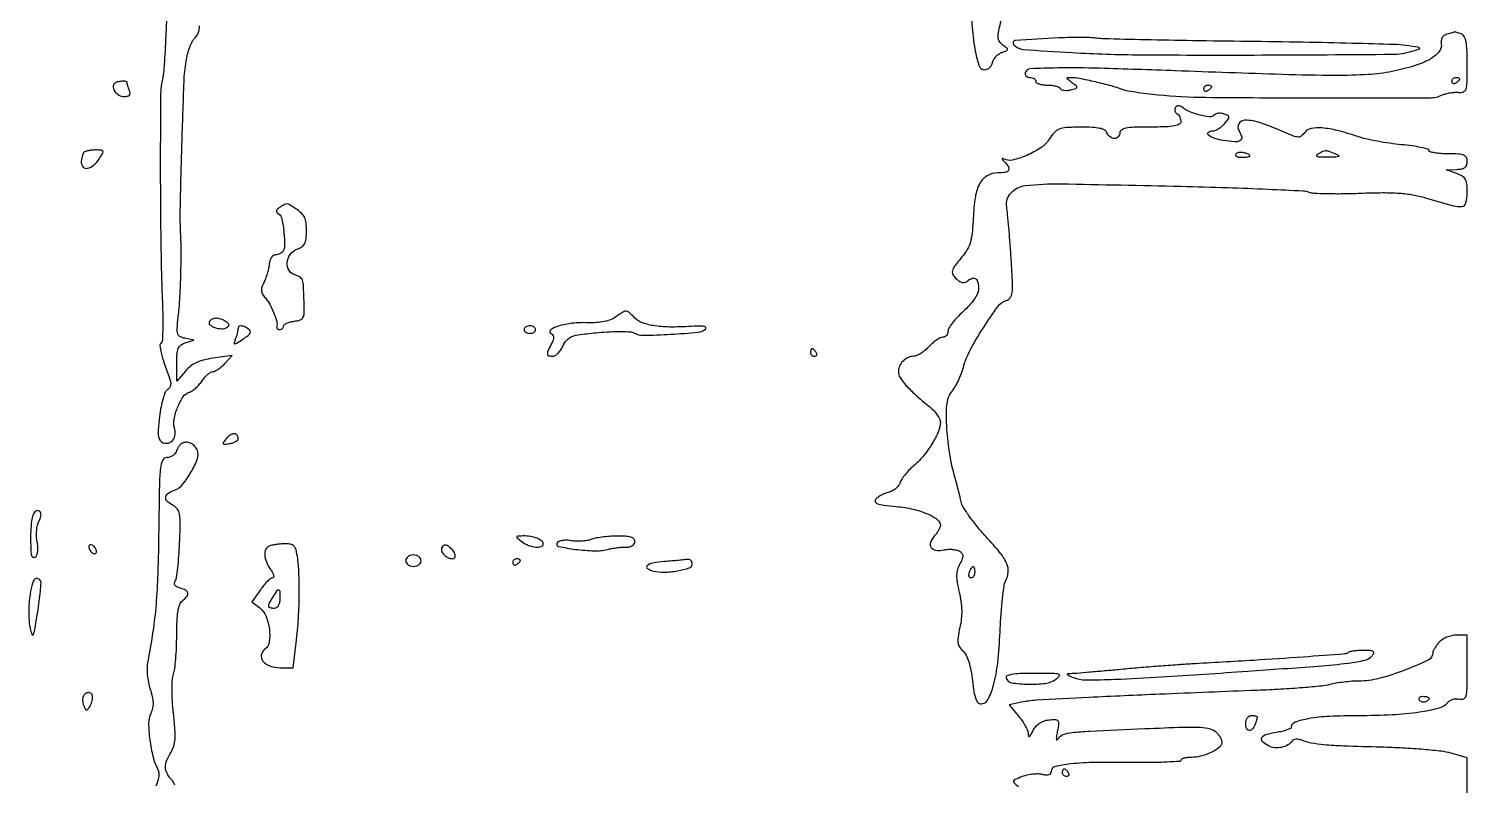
# Model space of a CAD drawing. Extents: x 0 to 5034, y 0 to 2560.
# Drawn here: x 4657.3 to 5034, y 1913.7 to 2111.7 of the extents above; entities that cross this region are included whole.
import ezdxf

# ---------------------------------------------------------------- set-up
doc = ezdxf.new("R2010")
doc.units = 0

msp = doc.modelspace()

# ---------------------------------------------------------------- linework, layer by layer
for points in [[(4693.519813, 2118.233188, -0.001709), (4692.791075, 2103.135067, -0.033313), (4692.24041, 2098.5, 0.044768), (4691.75457, 2093.421446, 0.001668), (4691.70535, 2074.208686, 0.003421), (4691.853831, 2054.717017, 0.00671), (4692.286348, 2039.207149, -0.007691), (4692.379539, 2035.612095, -0.011925), (4692.338211, 2032.508515, -0.006265), (4692.210011, 2029.930816, -0.243392), (4691.92367, 2029.452825, 0.293455), (4691.603096, 2028.782936, 0.027195), (4691.945577, 2026.889269, 0.022929), (4692.727713, 2024.160564, 0.007841), (4694.103365, 2020.280034, -0.04156), (4694.395984, 2019.236087, -0.090889), (4694.403378, 2018.408549, -0.117269), (4694.127837, 2017.767261, -0.102134), (4693.581146, 2017.280034, 0.167069), (4693.006534, 2016.618679, 0.02467), (4692.415923, 2014.921671, 0.025114), (4691.893189, 2012.741965, 0.017837), (4691.518781, 2010.256025, 0.008497), (4691.179777, 2006.765689, 0.055472), (4691.23431, 2005.007279, 0.127445), (4691.656043, 2003.996729, 0.139777), (4692.503437, 2003.360307, 0.162963), (4693.878837, 2003.300686, 0.163597), (4695.010279, 2004.081553, 0.135113), (4695.579804, 2005.533573, 0.102066), (4695.411027, 2007.246083, -0.12572), (4695.293163, 2009.530962, -0.047468), (4696.22554, 2012.616498, -0.046918), (4697.677872, 2015.392031, -0.173617), (4699.226048, 2016.571745, 0.071636), (4700.039587, 2016.96509, 0.03201), (4700.983116, 2017.693425, 0.030864), (4701.899225, 2018.605321, 0.036505), (4702.641651, 2019.575843, -0.032674), (4703.340173, 2020.503598, -0.037458), (4704.12475, 2021.287904, -0.040689), (4704.879212, 2021.836853, -0.137782), (4705.460022, 2022, 0.114605), (4706.060568, 2022.139483, 0.033576), (4706.886387, 2022.616224, 0.031806), (4707.771299, 2023.294927, 0.02935), (4708.588494, 2024.097785), (4710.486964, 2026.195571), (4705.493482, 2025.476307, 0.025511), (4703.042966, 2024.994679, 0.047474), (4701.135955, 2024.320193, 0.055577), (4699.600222, 2023.387322, 0.053518), (4698.285963, 2022.128522), (4696.071926, 2019.5), (4696.035963, 2024.133369, -0.016462), (4696.100049, 2026.67994, -0.083323), (4696.415064, 2028.060465, -0.138125), (4697.080177, 2028.908455, -0.078155), (4698.25, 2029.510318), (4700.5, 2030.253899), (4698.158982, 2030.708428, -0.069263), (4696.855493, 2031.155017, -0.203016), (4696.255148, 2031.865135, -0.094863), (4696.108289, 2033.169973, -0.009334), (4696.411933, 2036.331478, 0.014364), (4696.801367, 2040.864888, 0.006617), (4697.060387, 2046.783742, 0.006632), (4697.163396, 2052.75914, 0.013123), (4697.057795, 2057.5, -0.017328), (4696.949626, 2065.302445, -0.002425), (4697.363278, 2081.432244, -0.001754), (4697.923507, 2097.904546, -0.030838), (4698.452111, 2103.217778, -0.022634), (4698.847362, 2105.108523, -0.025159), (4699.401304, 2106.888892, -0.025625), (4700.021915, 2108.343822, -0.106309), (4700.608712, 2109.090223, 0.130565), (4701.646763, 2110.54916, 0.106265), (4701.928652, 2112.452764, 0.092852)], [(4904.248327, 2113.813409, 0.031348), (4904.922664, 2107.120625, 0.032672), (4906.070477, 2102.183195, 0.330574), (4907.664517, 2101, 0.117255), (4908.285047, 2101.147549, 0.075388), (4908.89103, 2101.577771, 0.06893), (4909.391037, 2102.21504, 0.068071), (4909.70159, 2102.966881, -0.07441), (4910.043301, 2103.765457, -0.052559), (4910.640907, 2104.538824, -0.052438), (4911.38864, 2105.172606, -0.072876), (4912.176986, 2105.556173, 0.01538), (4913.357991, 2105.9714, 0.279206), (4913.592275, 2106.274895, 0.255132), (4913.44198, 2106.64394, 0.013269), (4912.39222, 2107.455152, -0.089307), (4911.47704, 2108.415573, -0.141319), (4911.140756, 2109.493663, -0.059711), (4911.308377, 2111.203924, -0.006241), (4912.226448, 2115.134475, 0.01968)], [(4695.483297, 1913.724252, 0.066892), (4695.127928, 1914.564105, 0.062964), (4694.55751, 1915.299633, -0.082225), (4693.462308, 1916.829462, -0.113147), (4693.075036, 1918.469412, -0.097705), (4693.422457, 1920.293314, -0.049295), (4694.511048, 1922.376517, 0.072998), (4695.232356, 1923.931603, 0.056482), (4695.559241, 1925.772685, 0.034427), (4695.543783, 1928.370123, 0.008633), (4695.154148, 1932.591333, -0.012418), (4694.881384, 1935.812608, -0.014641), (4694.788501, 1938.871073, -0.014062), (4694.858066, 1941.443056, -0.074974), (4695.1431, 1942.8151, 0.057084), (4695.476237, 1944.173742, 0.0105), (4695.748286, 1946.745048, 0.011156), (4695.937112, 1949.781894, 0.009947), (4696, 1952.942655, -0.010085), (4696.076333, 1956.726847, -0.030956), (4696.337837, 1959.275933, -0.046778), (4696.790774, 1960.995096, -0.132511), (4697.5, 1962, 0.046218), (4698.668104, 1963.167396, 0.221654), (4698.901276, 1964.054349, 0.236389), (4698.369327, 1964.763709, 0.051878), (4696.899384, 1965.316061, -0.045423), (4696.013868, 1965.635853, -0.131289), (4695.518648, 1966.051642, -0.185293), (4695.390926, 1966.562807, -0.108421), (4695.602733, 1967.166225, 0.101626), (4695.936128, 1968.076691, 0.00805), (4696.277302, 1970.639254, 0.01066), (4696.57231, 1973.737211, 0.007962), (4696.770169, 1977.162588, 0.005551), (4696.929655, 1982.360366, 0.047946), (4696.753208, 1984.670082, 0.116948), (4696.183004, 1986.000518, 0.110866), (4695.06682, 1986.964239, -0.059699), (4693.5155, 1988.049993, -0.238938), (4693.106961, 1989.097681, -0.22676), (4693.70498, 1990.088012, -0.054616), (4695.45912, 1990.984457, 0.130453), (4697.580252, 1992.507617, 0.041974), (4699.800918, 1995.721087, 0.040758), (4701.422869, 1999.172368, 0.183071), (4701.413494, 2001.364835, 0.096667), (4700.698426, 2002.507563, 0.102131), (4699.618348, 2003.271103, 0.111786), (4698.405884, 2003.503224, 0.136807), (4697.30926, 2003.15748, 0.06415), (4696.887619, 2002.798379, 0.032886), (4696.454844, 2002.253756, 0.032039), (4696.076604, 2001.62512, 0.04151), (4695.818025, 2001.004241, -0.104646), (4695.490331, 2000.432161, -0.070985), (4694.914272, 1999.946616, -0.067018), (4694.18732, 1999.617807, -0.072308), (4693.41808, 1999.504241, 0.291443), (4692.323067, 1998.803318, 0.080771), (4691.746769, 1996.745355, 0.023344), (4691.46085, 1992.364081, 0.001775), (4691.283613, 1980.5, -0.004899), (4691.042287, 1969.110896, -0.013165), (4690.578127, 1961.021049, -0.016143), (4689.756958, 1953.969188, -0.011588), (4688.404001, 1946.152348, 0.044372), (4688.235036, 1944.562424, 0.025917), (4688.301438, 1942.645875, 0.025379), (4688.57387, 1940.67273, 0.032718), (4689.032419, 1938.901769, -0.022453), (4689.602975, 1936.870851, -0.051566), (4689.802224, 1935.297064, -0.062499), (4689.660597, 1933.912597, -0.050229), (4689.179148, 1932.493842, 0.111001), (4688.637818, 1929.908862, 0.028408), (4688.944908, 1925.619217, 0.029838), (4689.791101, 1921.169527, 0.058016), (4691.075052, 1917.794145, -0.122534), (4691.329925, 1916.732122, -0.056843), (4691.156331, 1915.314896, -0.040493), (4690.559771, 1913.492692, -0.017035)], [(4950.373441, 1906.677485, 0.000008), (4955.73125, 1907.028682, 0.000009), (4962.00772, 1907.440313, 0.000008), (4968.5, 1907.866319, -0.00329)], [(5033.811468, 1908.829312, 0.018362), (5034, 1913.961456), (5034, 1920.922912), (5029.75, 1922.117222, 0.039878), (5027.279465, 1922.603212, 0.007271), (5022.635938, 1923.069019, 0.007782), (5017.17156, 1923.451458, 0.006995), (5011.5, 1923.680264, -0.002246), (5001.635569, 1923.984423, -0.013139), (4996.455634, 1924.303871, -0.025242), (4993.149065, 1924.764244, -0.051897), (4990.649075, 1925.517123, 0.053922), (4989.892268, 1925.741706, 0.064669), (4989.150818, 1925.779981, 0.076304), (4988.535271, 1925.635923, 0.150682), (4988.149075, 1925.322776, -0.116284), (4987.013914, 1924.267573, -0.078626), (4985.353473, 1923.641719, -0.076433), (4983.531355, 1923.548792, -0.097755), (4981.927558, 1924.03877, -0.066479), (4980.343672, 1925.179496, -0.347831), (4980.199418, 1926.171605, -0.19446), (4981.280808, 1927.013613, -0.02973), (4984, 1927.615991, 0.016283), (4985.533022, 1927.912615, 0.02553), (4986.825, 1928.276781, 0.022971), (4987.797515, 1928.655912, 0.296546), (4988, 1928.967293, -0.317768), (4988.942178, 1930.300092, -0.042144), (4992.475398, 1931.224328, -0.031081), (4997.895385, 1931.82005, -0.011833), (5005.497832, 1932, 0.012193), (5014.43545, 1932.217982, 0.024458), (5021.46067, 1932.906357, 0.02794), (5026.62218, 1933.965793, 0.156192), (5028.971472, 1935.465626, -0.093373), (5029.538629, 1935.935502, -0.061563), (5030.326504, 1936.252649, -0.059252), (5031.203956, 1936.37751, -0.069804), (5032.036768, 1936.280134, 0.175503), (5033.097836, 1936.377696, 0.227282), (5033.707935, 1937.124988, 0.055327), (5033.955812, 1939.063873, 0.004153), (5034, 1944.383369), (5034, 1953), (5031.154988, 1953, 0.055405), (5029.944267, 1952.865428, 0.041175), (5028.659545, 1952.462807, 0.041998), (5027.495974, 1951.871832, 0.070451), (5026.654988, 1951.171259, 0.022886), (5026.0215, 1950.403396, 0.025646), (5025.486153, 1949.608587, 0.026151), (5025.105024, 1948.892642, 0.109661), (5025, 1948.419542, -0.288714), (5023.779249, 1946.481646, -0.020244), (5017.609882, 1943.829298, -0.027773), (5010.880372, 1941.673513, -0.063366), (5005.600777, 1940.994423, 0.018195), (5003.775852, 1940.925506, 0.011844), (5001.676478, 1940.719487, 0.011915), (4999.63504, 1940.420688, 0.022143), (4998, 1940.066302, -0.039813), (4995.824509, 1939.674612, -0.004813), (4990.975, 1939.242208, -0.005695), (4985.191281, 1938.848812, -0.004661), (4979, 1938.556362, 0.000877), (4953.391516, 1937.540886, 0.002263), (4934.906206, 1936.691541, 0.001576), (4921.097974, 1935.950796, 0.037913), (4917.263941, 1935.439654), (4914.027882, 1934.755576), (4916.513941, 1931.801063, -0.024933), (4917.466541, 1930.547072, -0.026097), (4918.274051, 1929.222913, -0.026933), (4918.846062, 1928.012855, -0.095014), (4919.014742, 1927.173275, 0.074064), (4919.104484, 1926.605153, 0.496129), (4919.334215, 1926.522547, 0.119305), (4919.704227, 1926.913885, 0.013392), (4920.287913, 1928, -0.060473), (4921.013061, 1929.089755, -0.065515), (4921.960728, 1929.941281, -0.064768), (4923.106417, 1930.52587, -0.057033), (4924.414177, 1930.830029, -0.022764), (4926.169272, 1930.951421, -0.243523), (4926.791115, 1930.647801, -0.195144), (4926.980839, 1929.915166, -0.014429), (4926.642403, 1927.830029, 0.010362), (4926.399545, 1926.407036, 0.073659), (4926.398664, 1925.709178, 0.532313), (4926.594508, 1925.615375, 0.117541), (4926.921442, 1925.929646, -0.162008), (4928.213683, 1926.971298, -0.06058), (4930.507037, 1927.523298, -0.017075), (4935.079329, 1927.89467, -0.000926), (4949.537209, 1928.546372, -0.002476), (4959.673953, 1928.934199, -0.021894), (4964.151083, 1928.887217, -0.05335), (4966.700072, 1928.473579, -0.13021), (4968.331852, 1927.525291, -0.039677), (4968.976718, 1926.769069, -0.045128), (4969.463291, 1925.951012, -0.050496), (4969.736271, 1925.192556, -0.14165), (4969.715674, 1924.633929, -0.161439), (4968.800375, 1923.400468, -0.046488), (4966.710568, 1922.205665, -0.045322), (4964.174064, 1921.320149, -0.060056), (4961.75, 1921.014742, 0.025773), (4960.696217, 1920.954722, 0.040723), (4959.807809, 1920.784018, 0.049052), (4959.17887, 1920.540612, 0.283093), (4958.999987, 1920.25, -0.396324), (4958.719349, 1919.95157, -0.003627), (4955.401545, 1919.771598, -0.009559), (4951.447131, 1919.661557, -0.005738), (4946.749987, 1919.674588, 0.006774), (4936.650873, 1919.681694, 0.023388), (4930.119955, 1919.29192, 0.031393), (4925.97489, 1918.58405, 0.34781), (4925, 1917.352117, -0.131014), (4924.847524, 1916.780196, -0.178713), (4924.441682, 1916.441114, -0.111178), (4923.741536, 1916.356067, -0.03635), (4922.710967, 1916.536407, 0.058956), (4921.622231, 1916.676674, 0.028958), (4920.224553, 1916.610169, 0.028255), (4918.762458, 1916.371304, 0.036562), (4917.460967, 1915.980754, 0.009337), (4915.591325, 1915.226847, 0.199879), (4915.183128, 1914.809463, 0.318531), (4915.295988, 1914.342257, 0.020923), (4916.44113, 1913.425296, -0.005352)]]:
    msp.add_lwpolyline(points, format="xyb")
for points in [[(5028.701157, 2110.301268, 0.087463), (5027.959404, 2109.962569, 0.110161), (5027.446927, 2109.410839, 0.101956), (5027.192502, 2108.657948, 0.066125), (5027.201157, 2107.735844, -0.220183), (5026.577741, 2105.661923, -0.084084), (5024.17114, 2103.725451, -0.054263), (5020.088285, 2101.992607, -0.023453), (5014.351864, 2100.551892, -0.035716), (5008.036605, 2099.740615, -0.014852), (4999.437161, 2099.511308, -0.007322), (4985.578855, 2099.756438, -0.001074), (4957.5, 2100.7249, 0.001984), (4937.654476, 2101.373215, 0.010197), (4926.647113, 2101.464517, 0.009596), (4919.562362, 2101.242757, 0.308364), (4918.252941, 2100.25, 0.126076), (4918.21813, 2099.774236, 0.143952), (4918.421697, 2099.367188, 0.124251), (4918.843601, 2099.094439, 0.081846), (4919.416667, 2099, -0.061282), (4920.022115, 2098.925514, -0.079792), (4920.534896, 2098.70625, -0.097575), (4920.878163, 2098.381393, -0.155847), (4921, 2098, 0.251914), (4921.206632, 2097.615903, 0.064068), (4921.863914, 2097.29375, 0.049716), (4922.81438, 2097.0728, 0.032276), (4923.940983, 2097, -0.028508), (4925.107923, 2096.933412, -0.034829), (4926.182556, 2096.733827, -0.037368), (4927.034739, 2096.443874, -0.15486), (4927.441979, 2096.09388, 0.162516), (4927.810558, 2095.786563, 0.06161), (4928.468129, 2095.618849, 0.052645), (4929.286015, 2095.601287, 0.04304), (4930.148856, 2095.749178, 0.0123), (4931.484218, 2096.133711, 0.283684), (4931.732828, 2096.421213, 0.269792), (4931.593527, 2096.783692, 0.011373), (4930.456731, 2097.655298, -0.007483), (4929.378611, 2098.468677, -0.199963), (4929.205158, 2098.775326, -0.427016), (4929.360146, 2098.964225, -0.019137), (4930.294519, 2099, -0.049407), (4932.41362, 2098.790089, -0.007479), (4936.58213, 2097.891017, -0.008705), (4940.77875, 2096.842673, -0.02832), (4943.5, 2095.944407, 0.047342), (4944.702858, 2095.597422, 0.007582), (4947.115625, 2095.180605, 0.008329), (4949.98192, 2094.778888, 0.007219), (4953, 2094.45121, 0.020821), (4965.533796, 2093.797933, 0.002433), (4993.56804, 2093.641742, 0.000705), (5024.086584, 2093.663249, 0.105436), (5027.5, 2094.398686, -0.041214), (5028.429081, 2094.727259, -0.024817), (5029.573438, 2094.968684, -0.024759), (5030.742868, 2095.096408, -0.039235), (5031.75, 2095.07712, 0.112978), (5033.013272, 2095.238967, 0.233413), (5033.682021, 2095.942921, 0.070366), (5033.952577, 2097.612629, 0.005035), (5034, 2102.321446, 0.0088), (5033.932478, 2106.157479, 0.0396), (5033.676695, 2108.384383, 0.076385), (5033.199219, 2109.708888, 0.178336), (5032.418213, 2110.393011, 0.009289), (5031.79988, 2110.617201, 0.013931), (5031.251663, 2110.787622, 0.008762), (5030.79442, 2110.907306, 0.213719), (5030.668213, 2110.883999, -0.076292), (5030.540169, 2110.82192, -0.002783), (5030.021002, 2110.664971, -0.005032), (5029.402572, 2110.488514, -0.003504)], [(4927, 2109.32849, 0.006354), (4915.682736, 2108.679473, 0.626953), (4915.220584, 2107.525074, 0.191389), (4917.654084, 2106.33938, 0.004549), (4930.5, 2105.489229, 0.012567), (4948.615645, 2104.911956, 0.002643), (4980.301683, 2104.866434, 0.000861), (5014.307441, 2105.055941, 0.070635), (5019.5, 2105.831864, 0.006002), (5021.479619, 2106.447212, 0.559377), (5021.538213, 2106.689384, 0.16256), (5021.115078, 2106.902122, 0.001926), (5018, 2107.340169, 0.026394), (5014.865432, 2107.601179, 0.001168), (5003.953125, 2107.906424, 0.00197), (4991.001763, 2108.187389, 0.001406), (4976.5, 2108.404051, -0.000945), (4962.139515, 2108.605361, -0.001427), (4949.634375, 2108.839988, -0.00054), (4938.879759, 2109.084093, -0.034232), (4937, 2109.257923, 0.032049), (4935.58175, 2109.395316, 0.00636), (4933.03125, 2109.445763, 0.00671), (4930.054701, 2109.426823, 0.006199)], [(5032, 2098.559017, -0.151918), (5031.934461, 2098.34829, -0.038439), (5031.70625, 2098.066025, -0.035638), (5031.382774, 2097.768994, -0.029505), (5031, 2097.5, -0.082592), (5030.6179, 2097.343488, -0.161196), (5030.29375, 2097.3746, -0.182303), (5030.078288, 2097.586039, -0.108972), (5030, 2097.940983, -0.093332), (5030.076123, 2098.345238, -0.09642), (5030.29375, 2098.688914, -0.099167), (5030.618444, 2098.918938, -0.105053), (5031, 2099, -0.042167), (5031.382849, 2098.967655, -0.061769), (5031.70625, 2098.870461, -0.081139), (5031.92554, 2098.727648, -0.210953)], [(4679.735568, 2097.402234, 0.218841), (4679.374491, 2096.426738, 0.139188), (4679.800384, 2095.270696, 0.112984), (4680.874599, 2094.335724, 0.123419), (4682.213978, 2094, 0.048393), (4683.10369, 2094.086314, 0.165319), (4683.601121, 2094.37185, 0.200308), (4683.766533, 2094.860109, 0.074554), (4683.606989, 2095.581787, -0.008099), (4683.374575, 2096.218074, -0.009838), (4683.178303, 2096.821775, -0.008575), (4683.032484, 2097.333672, -0.065182), (4683, 2097.581787, 0.372397), (4682.692384, 2097.937531, 0.049991), (4681.621607, 2097.985696, 0.048024), (4680.449703, 2097.807475, 0.135445)], [(4967, 2096.559017, -0.151918), (4966.934461, 2096.34829, -0.038439), (4966.70625, 2096.066025, -0.035638), (4966.382774, 2095.768994, -0.029505), (4966, 2095.5, -0.082592), (4965.6179, 2095.343488, -0.161196), (4965.29375, 2095.3746, -0.182303), (4965.078288, 2095.586039, -0.108972), (4965, 2095.940983, -0.093332), (4965.076123, 2096.345238, -0.09642), (4965.29375, 2096.688914, -0.099167), (4965.618444, 2096.918938, -0.105053), (4966, 2097, -0.042167), (4966.382849, 2096.967655, -0.061769), (4966.70625, 2096.870461, -0.081139), (4966.92554, 2096.727648, -0.210953)], [(4957.572716, 2091.117657, 0.102877), (4957.41945, 2090.695875, 0.098768), (4957.443736, 2090.241404, 0.096995), (4957.641896, 2089.824467, 0.095328), (4957.983688, 2089.510081, -0.087076), (4958.372744, 2089.163805, -0.053356), (4958.701458, 2088.643186, -0.051478), (4958.92463, 2088.038769, -0.062793), (4959, 2087.440983, -0.272028), (4958.583171, 2086.731526, -0.082733), (4957.362059, 2086.295031, -0.037292), (4955.099829, 2086.05968, -0.007278), (4951, 2086, 0.006994), (4946.808516, 2085.94137, 0.039364), (4944.583333, 2085.703125, 0.093584), (4943.413981, 2085.246922, 0.258593), (4943, 2084.5, -0.091732), (4942.894051, 2083.92737, -0.095925), (4942.590803, 2083.440625, -0.099462), (4942.13847, 2083.114899, -0.106859), (4941.606989, 2083, -0.096313), (4941.031441, 2083.111903, -0.06686), (4940.454091, 2083.440625, -0.064359), (4939.962529, 2083.926569, -0.074185), (4939.638374, 2084.5, 0.177284), (4939.019084, 2085.209905, 0.073268), (4937.806361, 2085.661219, 0.042219), (4935.855609, 2085.907543, 0.011838), (4932.781385, 2085.96148, 0.011037), (4928.941409, 2085.853143, 0.078698), (4927.127184, 2085.471476, 0.119983), (4925.867355, 2084.603559, 0.039711), (4924.5, 2082.802445, -0.103361), (4922.300645, 2080.561162, -0.04619), (4918.64988, 2078.583139, -0.045253), (4914.899657, 2077.366205, -0.184669), (4912.569864, 2077.699018, 0.074016), (4912.268438, 2077.812252, 0.551965), (4912.18146, 2077.723212, 0.112548), (4912.322068, 2077.438821, 0.016214), (4912.75, 2076.946704, -0.047069), (4913.816686, 2075.555439, -0.27949), (4913.829822, 2074.677717, -0.229612), (4913.022623, 2074.138081, -0.034487), (4911.023053, 2074, 0.130959), (4908.295562, 2073.273156, 0.139045), (4906.364771, 2071.296286, 0.086008), (4905.167288, 2067.750509, 0.027503), (4904.614758, 2062.193719, -0.013302), (4904.340879, 2058.327312, -0.046407), (4903.868731, 2055.873176, -0.06276), (4903.04009, 2053.957045, -0.041519), (4901.651904, 2051.998158, 0.014828), (4899.740257, 2049.584502, 0.113095), (4899.160092, 2048.267583, 0.203375), (4899.388491, 2047.204067, 0.06641), (4900.5, 2046, 0.048934), (4901.284057, 2045.469408, 0.113241), (4901.964855, 2045.2798, 0.122587), (4902.625197, 2045.412183, 0.062811), (4903.342009, 2045.868879, -0.100767), (4904.442918, 2046.458737, -0.260544), (4905.292734, 2046.269824, -0.16741), (4905.83888, 2045.294714, -0.044732), (4906, 2043.497378, -0.115648), (4905.74131, 2042.393903, -0.036623), (4904.875189, 2040.928335, -0.03288), (4903.594376, 2039.320638, -0.025204), (4902, 2037.737215, 0.020086), (4900.468524, 2036.247071, 0.02497), (4899.175, 2034.739041, 0.024546), (4898.237436, 2033.397504, 0.141148), (4898, 2032.57317, -0.082896), (4897.8997, 2031.972354, -0.092614), (4897.61058, 2031.462119, -0.100601), (4897.179962, 2031.120934, -0.11792), (4896.674314, 2031, 0.119751), (4896.010516, 2030.838706, 0.030188), (4895.048139, 2030.265625, 0.029061), (4893.996488, 2029.456899, 0.025743), (4893, 2028.5, -0.031285), (4891.981333, 2027.543262, -0.032514), (4890.863736, 2026.734375, -0.034395), (4889.81057, 2026.168923, -0.106392), (4889.025686, 2026, 0.106949), (4887.543809, 2025.679362, 0.09093), (4886.227318, 2024.764057, 0.09066), (4885.318269, 2023.438351, 0.105449), (4885, 2021.946023, 0.14486), (4885.447551, 2020.43367, 0.037758), (4886.99966, 2018.395859, 0.029699), (4889.454479, 2015.942907, 0.013801), (4892.906447, 2013.046911, -0.032609), (4894.090322, 2011.975368, -0.035307), (4895.091269, 2010.78551, -0.037822), (4895.790794, 2009.652677, -0.119966), (4896, 2008.793287, -0.100129), (4895.508263, 2006.362376, -0.035699), (4893.894903, 2003.190599, -0.035159), (4891.673685, 2000.027433, -0.047233), (4889.220025, 1997.531685, 0.023914), (4887.982834, 1996.385289, 0.022765), (4886.839224, 1995.107729, 0.023394), (4885.934405, 1993.886939, 0.071049), (4885.486798, 1992.958404, -0.086933), (4885.0737, 1992.16639, -0.053386), (4884.346106, 1991.402185, -0.051527), (4883.43547, 1990.778782, -0.062942), (4882.474368, 1990.404211, 0.034048), (4881.481931, 1990.081952, 0.028409), (4880.478321, 1989.610887, 0.029348), (4879.607391, 1989.071718, 0.066364), (4879.03876, 1988.546703, 0.304931), (4878.975532, 1987.921416, 0.189593), (4879.558802, 1987.425245, 0.051112), (4881.198898, 1987.044666, 0.008191), (4884.471805, 1986.684863, -0.031924), (4888.871968, 1985.988589, -0.046624), (4892.601695, 1984.77762, -0.057087), (4895.208136, 1983.281208, -0.238254), (4896, 1981.713731, -0.099816), (4895.894287, 1981.189464, -0.029332), (4895.530599, 1980.449072, -0.028184), (4895.013622, 1979.645337, -0.026911), (4894.402039, 1978.891754, 0.096673), (4893.433006, 1977.285443, 0.246208), (4893.607737, 1975.976853, 0.213615), (4894.842012, 1975.246458, 0.077865), (4896.918375, 1975.333675, -0.036653), (4898.046111, 1975.474375, -0.033145), (4899.221385, 1975.456253, -0.034736), (4900.273247, 1975.296066, -0.083444), (4901.000881, 1974.999455, -0.074779), (4901.668563, 1974.433809, -0.175322), (4901.902611, 1973.833134, -0.108948), (4901.744604, 1973.02296, -0.02044), (4901.082615, 1971.654368, 0.053012), (4900.481513, 1970.172985, 0.064783), (4900.258014, 1968.695778, 0.048048), (4900.394134, 1966.890226, 0.016046), (4900.929668, 1964.293177, -0.023266), (4901.40477, 1961.80838, -0.030876), (4901.590178, 1959.51494, -0.031961), (4901.489665, 1957.281066, -0.028045), (4901.106098, 1954.976692, 0.015786), (4900.630716, 1952.497451, 0.072519), (4900.611601, 1951.037519, 0.110199), (4901.01105, 1949.947301, 0.062596), (4901.915801, 1948.863816, -0.091297), (4902.728578, 1947.769168, -0.036533), (4903.429834, 1946.031446, -0.03059), (4904.001705, 1943.785904, -0.01889), (4904.410198, 1941.09097, 0.012649), (4904.813376, 1938.186985, 0.045525), (4905.283206, 1936.378983, 0.084251), (4905.862222, 1935.351885, 0.226078), (4906.600683, 1935, 0.278566), (4908.457567, 1936.121563, 0.05565), (4909.929264, 1939.883589, 0.038439), (4911.026492, 1945.750983, 0.01572), (4911.64733, 1953.841105, -0.006655), (4911.91493, 1958.413184, -0.008955), (4912.286352, 1962.54356, -0.006528), (4912.702088, 1965.972651, -0.089662), (4913.085988, 1967.16067, 0.09966), (4913.789719, 1969.495606, 0.127886), (4913.43286, 1971.702397, 0.068759), (4911.769498, 1974.403179, 0.013111), (4907.976248, 1978.767228, -0.014047), (4905.633069, 1981.473221, -0.016514), (4903.573832, 1984.167734, -0.015544), (4901.993553, 1986.535921, -0.091322), (4901.448188, 1987.920546, 0.011111), (4901.158485, 1989.2453, 0.003507), (4900.667987, 1991.211035, 0.0035), (4900.089999, 1993.396543, 0.003879), (4899.500362, 1995.5, -0.02271), (4898.92005, 1997.916854, -0.010399), (4898.373075, 2001.114011, -0.010274), (4897.935666, 2004.509957, -0.01396), (4897.689856, 2007.590252, -0.011012), (4897.577934, 2011.358851, -0.040647), (4897.752877, 2013.732066, -0.063263), (4898.248275, 2015.447184, -0.068384), (4899.148381, 2016.934915, 0.041766), (4899.923335, 2018.07456, 0.019162), (4900.746311, 2019.673379, 0.018823), (4901.488785, 2021.432398, 0.024688), (4902.024659, 2023.091577, -0.056584), (4903.797446, 2027.581052, -0.020603), (4907.262127, 2033.489841, -0.015672), (4911.048391, 2038.990257, -0.158624), (4913.277096, 2040.587947, 0.162086), (4914.309319, 2041.338515, 0.126185), (4914.813736, 2042.640291, 0.041582), (4914.903075, 2045.154949, 0.003885), (4914.559719, 2051.349367, 0.002655), (4914.27481, 2055.505013, 0.002772), (4913.949553, 2059.597663, 0.002662), (4913.630077, 2063.130843, 0.012211), (4913.383804, 2065.174593, -0.2286), (4914.522672, 2068.790396, -0.176832), (4918.261274, 2070.671364, -0.033336), (4927.609411, 2071.133991, -0.001586), (4959, 2070.494399, -0.002098), (4971.21677, 2070.155396, -0.003185), (4981.834375, 2069.748459, -0.001202), (4990.954351, 2069.318757, -0.078123), (4992.5, 2068.996714, 0.078086), (4993.826071, 2068.720319, 0.006743), (4997.290625, 2068.595023, 0.008756), (5001.449651, 2068.573596, 0.006685), (5006, 2068.6907, -0.007828), (5011.898736, 2068.829006, -0.019387), (5016.219572, 2068.695089, -0.025389), (5019.728486, 2068.270133, -0.029533), (5023, 2067.502966, 0.004589), (5030.367216, 2065.382822, 0.097479), (5032.624623, 2065.209364, 0.312605), (5033.677135, 2066.139241, 0.060378), (5034, 2068.803167, 0.022735), (5033.897722, 2071.051384, 0.102612), (5033.517107, 2072.302014, 0.132441), (5032.724262, 2073.130714, 0.048532), (5031.25, 2073.837719), (5028.5, 2074.842105), (5031.25, 2074.921053, 0.038149), (5032.575446, 2075.060687, 0.117054), (5033.396382, 2075.421666, 0.151717), (5033.845788, 2076.04806, 0.080474), (5034, 2077, 0.110458), (5033.766065, 2078.046013, 0.189791), (5033.125, 2078.65, 0.083766), (5031.809325, 2078.935058, 0.011557), (5029, 2079, -0.016106), (5027.083264, 2079.061759, -0.02631), (5025.46875, 2079.251568, -0.02444), (5024.255987, 2079.52086, -0.337901), (5024, 2079.856401, 0.34051), (5023.718143, 2080.222288, 0.012262), (5021.888189, 2080.657506, 0.017998), (5019.566906, 2081.063087, 0.011078), (5016.810857, 2081.380961, -0.012539), (5013.742508, 2081.743939, -0.010117), (5010.467134, 2082.282801, -0.010255), (5007.462432, 2082.90378, -0.025753), (5005.310594, 2083.512785, 0.018495), (5000.013536, 2085.095294, 0.044358), (4995.974411, 2085.766485, 0.064941), (4993.082841, 2085.611086, 0.191292), (4991.427579, 2084.570071, -0.067765), (4990.544259, 2083.653076, -0.179774), (4989.691973, 2083.377215, -0.085129), (4988.463015, 2083.642457, -0.008515), (4985.684029, 2084.81557, 0.023055), (4979.822246, 2087.091643, 0.077214), (4975.771733, 2087.78756, 0.27829), (4974.179428, 2086.861394, 0.271216), (4974.232624, 2084.999118, -0.077903), (4974.92663, 2083.370168, -0.33018), (4974.547164, 2082.44847, -0.156662), (4973.115925, 2082.110902, -0.022052), (4970.067384, 2082.488615, -0.03874), (4967.651016, 2083.092275, -0.106109), (4966.144323, 2083.982536, -0.486532), (4966.198156, 2084.654498, -0.147359), (4967.345012, 2085, 0.101096), (4967.979581, 2085.12963, 0.037399), (4968.793762, 2085.551206, 0.035191), (4969.639091, 2086.158397, 0.035511), (4970.388184, 2086.876445, 0.012546), (4971.400656, 2088.053259, 0.174285), (4971.584796, 2088.573358, 0.275162), (4971.349918, 2088.963544, 0.031384), (4970.375954, 2089.409227, 0.060954), (4969.651724, 2089.590032, 0.057651), (4968.891129, 2089.595903, 0.062069), (4968.209854, 2089.435356, 0.107912), (4967.723054, 2089.123054, -0.225291), (4966.535227, 2088.699913, -0.035304), (4964.018362, 2089.135957, -0.038546), (4961.353632, 2090.01659, -0.066365), (4959.339028, 2091.193651, 0.066622), (4958.823927, 2091.494252, 0.109992), (4958.330019, 2091.582143, 0.129866), (4957.902311, 2091.449235, 0.114914)], [(4671.666667, 2079.333333, 0.099714), (4671.409971, 2078.94714, 0.033603), (4671.195833, 2078.302419, 0.031869), (4671.049155, 2077.538829, 0.031526), (4671, 2076.760009, 0.198519), (4671.502395, 2075.54452, 0.253288), (4672.645507, 2075.202442, 0.131625), (4674.245155, 2076.009217, 0.064229), (4675.752492, 2077.75, 0.012913), (4676.63696, 2079.162183, 0.239013), (4676.669935, 2079.672764, 0.281559), (4676.280574, 2079.949067, 0.017065), (4674.788639, 2080, 0.024781), (4673.799798, 2079.950961, 0.027826), (4672.858746, 2079.804167, 0.028722), (4672.082008, 2079.59103, 0.115551)], [(4999.5, 2079, -0.045771), (5000.289065, 2078.571658, -0.587245), (5000.267751, 2078.305786, -0.097712), (4999.574577, 2078.140541, -0.006368), (4997.5, 2078.085598, -0.010038), (4995.593276, 2078.097673, -0.081238), (4994.737089, 2078.261027, -0.448394), (4994.614504, 2078.570529, -0.133572), (4995, 2079, -0.026252), (4996.161828, 2079.667136, -0.117727), (4996.919387, 2079.848013, -0.089876), (4997.77694, 2079.69261, -0.011829)], [(4977, 2078.393011, -0.327354), (4976.887487, 2078.239576, -0.029196), (4976.395164, 2078.115447, -0.029198), (4975.730252, 2078.028365, -0.017964), (4974.940983, 2078, -0.045552), (4974.193244, 2078.068264, -0.099152), (4973.660421, 2078.280921, -0.177225), (4973.42542, 2078.594852, -0.214542), (4973.473008, 2078.956326, -0.231296), (4974.155087, 2079.386452, -0.0667), (4975.436609, 2079.354182, -0.069655), (4976.618601, 2078.991831, -0.291414)], [(4723, 2064.984687, 0.039374), (4722.351902, 2064.482101, 0.160487), (4722.109926, 2064.053759, 0.221945), (4722.20827, 2063.653361, 0.079427), (4722.655526, 2063.249371, -0.202124), (4723.557706, 2061.918783, -0.024955), (4724.082686, 2058.37461, -0.02509), (4724.251005, 2054.794893, -0.198085), (4723.625931, 2053.292598, -0.061247), (4723.237245, 2052.989027, -0.039096), (4722.723451, 2052.732826, -0.038896), (4722.171414, 2052.558024, -0.057289), (4721.666667, 2052.5, 0.18905), (4721.198633, 2052.316477, 0.073975), (4720.757051, 2051.765625, 0.059316), (4720.405936, 2050.956809, 0.043766), (4720.208401, 2050, -0.027119), (4720.015786, 2048.880191, -0.016322), (4719.672818, 2047.576291, -0.016327), (4719.245856, 2046.298594, -0.027313), (4718.79462, 2045.259716, 0.040405), (4718.30771, 2044.053306, 0.102426), (4718.215011, 2043.117173, 0.107282), (4718.502315, 2042.247831, 0.046971), (4719.217939, 2041.259716, -0.056335), (4720.371915, 2039.602022, -0.029457), (4721.437067, 2037.319861, -0.027013), (4722.190515, 2035.074638, -0.132778), (4722.198125, 2033.75, 0.136332), (4722.201758, 2033.464586, 0.134577), (4722.351949, 2033.220313, 0.112284), (4722.632787, 2033.056386, 0.076328), (4723, 2033, 0.092235), (4723.381745, 2033.071025, 0.096084), (4723.70625, 2033.274238, 0.099372), (4723.923418, 2033.577379, 0.106285), (4724, 2033.933578, -0.233512), (4724.188163, 2034.314506, -0.056702), (4724.807813, 2034.685866, -0.046395), (4725.696778, 2034.994241, -0.031666), (4726.75, 2035.183578, 0.047178), (4728.3293, 2035.518289, 0.194921), (4729.068482, 2036.126064, 0.11907), (4729.374737, 2037.27448, 0.013315), (4729.366447, 2040, 0.004461), (4729.195537, 2044.426458, 0.066694), (4728.918163, 2045.944676, 0.179052), (4728.288938, 2046.741768, 0.073237), (4727, 2047.289749, -0.190606), (4725.413484, 2048.452518, -0.160355), (4724.907581, 2050.487811, -0.140708), (4725.699239, 2052.630226, -0.144478), (4727.5, 2054, 0.058546), (4728.790232, 2054.672166, 0.125268), (4729.529365, 2055.507587, 0.094601), (4729.897009, 2056.755773, 0.024455), (4730, 2058.860239, 0.029773), (4729.879638, 2060.87975, 0.075287), (4729.489124, 2062.294358, 0.088795), (4728.745062, 2063.389536, 0.05427), (4727.535183, 2064.38499, 0.00635), (4725.611745, 2065.610646, 0.106189), (4724.903441, 2065.863636, 0.160098), (4724.257017, 2065.741974, 0.019345)], [(4704.544496, 2035.071996, 0.375826), (4704.681777, 2034.249661, 0.091724), (4705.989217, 2033.529527, 0.07064), (4707.760496, 2033.20817, 0.149091), (4709.097814, 2033.560452, 0.076493), (4709.524896, 2033.924776, 0.219999), (4709.629475, 2034.290191, 0.170127), (4709.422987, 2034.676031, 0.04443), (4708.856763, 2035.109687, 0.057521), (4707.548018, 2035.741669, 0.086135), (4706.298441, 2035.94731, 0.108153), (4705.260275, 2035.710563, 0.145398)], [(4811.025495, 2036.305304, -0.061221), (4809.651316, 2035.574585, -0.041551), (4807.947807, 2035.078492, -0.035635), (4805.917235, 2034.814905, -0.023239), (4803.552989, 2034.788005, 0.036295), (4799.615191, 2034.640406, 0.0443), (4796.002028, 2033.913379, 0.085976), (4793.999485, 2032.924618, 0.532698), (4794.035759, 2031.9779, -0.103526), (4794.519005, 2031.518697, -0.146116), (4794.701573, 2030.957283, -0.098388), (4794.573317, 2030.218617, -0.030844), (4794.103245, 2029.192915, 0.014541), (4793.219004, 2027.418533, 0.135826), (4793.081462, 2026.583431, 0.303309), (4793.44879, 2026.143537, 0.071641), (4794.445434, 2026, 0.145493), (4795.092893, 2026.192476, 0.051393), (4795.852873, 2026.807812, 0.045695), (4796.596615, 2027.697725, 0.039639), (4797.206956, 2028.75, -0.070536), (4798.245531, 2030.310569, -0.121244), (4799.526277, 2031.189497, -0.059971), (4801.66191, 2031.712889, -0.007507), (4806.411188, 2032.215933, -0.011036), (4809.538857, 2032.43033, -0.014325), (4812.411605, 2032.481247, -0.011992), (4814.788622, 2032.398235, -0.11331), (4815.761173, 2032.113778, 0.132917), (4818.193515, 2031.503258, 0.009117), (4825.353553, 2031.765415, 0.007907), (4832.578861, 2032.276692, 0.170413), (4834.495791, 2033.142048, 0.341078), (4834.551412, 2033.505725, 0.211814), (4834.189409, 2033.779606, 0.057968), (4833.161991, 2033.89769, 0.015051), (4831.495791, 2033.845227, -0.015085), (4825.638494, 2033.661196, -0.034867), (4821.249289, 2033.962168, -0.047626), (4818.052174, 2034.722055, -0.114717), (4816, 2036, 0.010127), (4814.387694, 2037.548283, 0.172582), (4813.722001, 2037.832165, 0.160937), (4813.007208, 2037.643667, 0.008509)], [(4712, 2033.081787, -0.046343), (4711.956598, 2032.614528, -0.014813), (4711.807669, 2031.932094, -0.01464), (4711.595893, 2031.177948, -0.015843), (4711.345257, 2030.457343, 0.027427), (4711.037249, 2029.500964, 0.502512), (4711.208481, 2029.286854, 0.132261), (4711.707081, 2029.440047, 0.004738), (4713.404926, 2030.529662, 0.02021), (4714.681157, 2031.441651, 0.104386), (4715.238409, 2032.100688, 0.239845), (4715.250921, 2032.6424, 0.140389), (4714.809668, 2033.138793, 0.03637), (4713.637523, 2033.76773, 0.110459), (4712.756222, 2033.946139, 0.217113), (4712.219842, 2033.688441, 0.175605)], [(4787, 2033, 0.148195), (4787.115568, 2032.618646, 0.098894), (4787.440625, 2032.29375, 0.082425), (4787.926543, 2032.074694, 0.064853), (4788.5, 2032, 0.064853), (4789.073457, 2032.074694, 0.082425), (4789.559375, 2032.29375, 0.098894), (4789.884432, 2032.618646, 0.148195), (4790, 2033, 0.148195), (4789.884432, 2033.381354, 0.098894), (4789.559375, 2033.70625, 0.082425), (4789.073457, 2033.925306, 0.064853), (4788.5, 2034, 0.064853), (4787.926543, 2033.925306, 0.082425), (4787.440625, 2033.70625, 0.098894), (4787.115568, 2033.381354, 0.148195)], [(4862, 2027, 0.105053), (4862.081062, 2026.618444, 0.099167), (4862.311086, 2026.29375, 0.09642), (4862.654762, 2026.076123, 0.093332), (4863.059017, 2026, 0.108972), (4863.413961, 2026.078288, 0.182303), (4863.6254, 2026.29375, 0.161196), (4863.656512, 2026.6179, 0.082592), (4863.5, 2027, 0.029505), (4863.231006, 2027.382774, 0.035638), (4862.933975, 2027.70625, 0.038439), (4862.65171, 2027.934461, 0.151918), (4862.440983, 2028, 0.210953), (4862.272352, 2027.92554, 0.081139), (4862.129539, 2027.70625, 0.061769), (4862.032345, 2027.382849, 0.042167)], [(4708.947933, 2004.437263, 0.015987), (4708.212648, 2003.49133, 0.318921), (4708.208721, 2003.144857, 0.27298), (4708.547181, 2002.988932, 0.012972), (4709.837459, 2003.153958, 0.039909), (4710.69812, 2003.358137, 0.053294), (4711.431099, 2003.684756, 0.064793), (4711.94069, 2004.076253, 0.189736), (4712.114611, 2004.475, 0.174954), (4711.830217, 2005.362451, 0.235776), (4711.083002, 2005.724484, 0.144816), (4710.010568, 2005.393272, 0.072851)], [(4658.343972, 1984.453993, 0.066301), (4657.976999, 1982.914454, 0.014176), (4657.775418, 1980.167037, 0.015205), (4657.730767, 1977.084227, 0.018316), (4657.882952, 1974.190983, 0.088751), (4658.006014, 1973.739695, 0.150582), (4658.268381, 1973.453608, 0.163619), (4658.62892, 1973.378516, 0.109067), (4659.030684, 1973.518964, 0.180342), (4659.396872, 1973.990427, 0.050187), (4659.588854, 1974.922011, 0.042556), (4659.610361, 1976.124385, 0.029577), (4659.439147, 1977.472684, -0.037444), (4659.28147, 1978.8926, -0.030899), (4659.321137, 1980.415722, -0.03196), (4659.535017, 1981.814653, -0.069056), (4659.911167, 1982.834015, 0.034595), (4660.331741, 1983.770173, 0.08053), (4660.478317, 1984.522753, 0.118824), (4660.359214, 1985.095881, 0.144949), (4659.995642, 1985.502694, 0.159449), (4659.560635, 1985.607921, 0.122308), (4659.093935, 1985.452067, 0.095429), (4658.664586, 1985.047253, 0.064618)], [(4786.44113, 1977.468197, 0.067387), (4788.142537, 1976.50981, 0.068938), (4790.024427, 1976.04776, 0.097907), (4791.467978, 1976.181068, 0.332366), (4792, 1976.893011, 0.234463), (4791.605179, 1977.688693, 0.069716), (4790.386393, 1978.371034, 0.055374), (4788.649793, 1978.834004, 0.041165), (4786.668213, 1978.968197, 0.007634), (4785.247145, 1978.925644, 0.358059), (4785.046761, 1978.745276, 0.269226), (4785.159527, 1978.459413, 0.005381)], [(4804.5, 1978.055014, -0.055381), (4803.512865, 1977.779946, -0.024711), (4802.170157, 1977.629339, -0.024096), (4800.719422, 1977.608877, -0.030001), (4799.377132, 1977.735511, 0.033121), (4798.134663, 1977.844918, 0.041813), (4796.983419, 1977.773489, 0.047141), (4796.071084, 1977.550461, 0.172494), (4795.613629, 1977.183855, 0.518629), (4796.016714, 1976.239184, 0.019665), (4800.459895, 1975.470582, 0.025462), (4805.306026, 1975.076926, 0.067569), (4808.754283, 1975.439604, -0.016904), (4809.969793, 1975.693501, -0.011818), (4811.354383, 1975.900611, -0.011939), (4812.692307, 1976.036163, -0.024184), (4813.75, 1976.066564, 0.056351), (4814.661742, 1976.151563, 0.091563), (4815.379594, 1976.445095, 0.115608), (4815.835124, 1976.915036, 0.135733), (4816, 1977.511202, 0.196122), (4815.716696, 1978.205683, 0.127163), (4814.964179, 1978.660014, 0.061399), (4813.576869, 1978.894671, 0.014929), (4811.25, 1978.929715, 0.014475), (4809.284761, 1978.843692, 0.014045), (4807.307813, 1978.643779, 0.014095), (4805.580819, 1978.370291, 0.049331)], [(4673, 1976.118034, 0.085235), (4673.073533, 1975.689814, 0.053414), (4673.29375, 1975.230237, 0.051777), (4673.617474, 1974.810561, 0.064269), (4674, 1974.5, 0.076764), (4674.382383, 1974.338175, 0.154201), (4674.70625, 1974.357263, 0.186277), (4674.920761, 1974.550471, 0.117858), (4675, 1974.881966, 0.085235), (4674.926467, 1975.310186, 0.053414), (4674.70625, 1975.769763, 0.051777), (4674.382526, 1976.189439, 0.064269), (4674, 1976.5, 0.076764), (4673.617617, 1976.661825, 0.154201), (4673.29375, 1976.642737, 0.186277), (4673.079239, 1976.449529, 0.117858)], [(4720.25, 1976.337719, 0.190372), (4719.341096, 1975.47425, 0.121822), (4719.05915, 1974.026481, 0.086797), (4719.478809, 1972.17824, 0.053696), (4720.556704, 1970.222506, -0.028445), (4721.084848, 1969.369027, -0.061831), (4721.365722, 1968.652861, -0.124791), (4721.366629, 1968.18855, -0.343769), (4721.124798, 1968, 0.169684), (4720.612389, 1967.820949, 0.024787), (4719.772642, 1967.081612, 0.025679), (4718.83477, 1966.070809, 0.019469), (4717.909975, 1964.873571), (4715.683761, 1961.747142), (4717.739007, 1960.123571, -0.130136), (4719.386717, 1957.926105, -0.065307), (4720.265323, 1954.543713, -0.067617), (4720.227873, 1951.234117, -0.197384), (4719.083827, 1949.308569, 0.190426), (4718.160228, 1947.800487, 0.221025), (4718.59245, 1946.188004, 0.139121), (4720.438339, 1944.932242, 0.080401), (4723.108986, 1944.5), (4726.5, 1944.5), (4727.292604, 1951, 0.015215), (4727.884167, 1957.488993, 0.013992), (4728.10193, 1964.186151, 0.014492), (4727.953034, 1970.272333, 0.034733), (4727.400028, 1974.75, 0.064283), (4727.042554, 1975.826159, 0.131007), (4726.466529, 1976.496826, 0.114849), (4725.576462, 1976.844041, 0.043064), (4724.230948, 1976.921053, 0.015096), (4723.093706, 1976.853775, 0.014055), (4721.935028, 1976.717133, 0.014194), (4720.91256, 1976.537529, 0.045345)], [(4765.460912, 1975.936755, 0.224554), (4765.363198, 1975.066341, 0.108482), (4765.959101, 1974.08585, 0.090389), (4767.033009, 1973.305667, 0.107304), (4768.25, 1973.015313, 0.253621), (4768.819418, 1973.309123, 0.208173), (4768.948541, 1973.990828, 0.104961), (4768.495721, 1974.971841, 0.059187), (4767.589028, 1975.926114, 0.036888), (4766.8642, 1976.442461, 0.135887), (4766.327826, 1976.593868, 0.180952), (4765.881513, 1976.429417, 0.076691)], [(4756, 1972.5, 0.130775), (4756.153209, 1971.924246, 0.10214), (4756.583333, 1971.4375, 0.08892), (4757.230589, 1971.111864, 0.072314), (4758, 1971, 0.072314), (4758.769411, 1971.111864, 0.08892), (4759.416667, 1971.4375, 0.10214), (4759.846791, 1971.924246, 0.130775), (4760, 1972.5, 0.130775), (4759.846791, 1973.075754, 0.10214), (4759.416667, 1973.5625, 0.08892), (4758.769411, 1973.888136, 0.072314), (4758, 1974, 0.072314), (4757.230589, 1973.888136, 0.08892), (4756.583333, 1973.5625, 0.10214), (4756.153209, 1973.075754, 0.130775)], [(4784, 1971.940983, 0.108972), (4784.078288, 1971.586039, 0.182303), (4784.29375, 1971.3746, 0.161196), (4784.6179, 1971.343488, 0.082592), (4785, 1971.5, 0.029505), (4785.382774, 1971.768994, 0.035638), (4785.70625, 1972.066025, 0.038439), (4785.934461, 1972.34829, 0.151918), (4786, 1972.559017, 0.210953), (4785.92554, 1972.727648, 0.081139), (4785.70625, 1972.870461, 0.061769), (4785.382849, 1972.967655, 0.042167), (4785, 1973, 0.105053), (4784.618444, 1972.918938, 0.099167), (4784.29375, 1972.688914, 0.09642), (4784.076123, 1972.345238, 0.093332)], [(4823.75, 1972.264961, 0.023586), (4820.71785, 1971.881334, 0.129586), (4819.232375, 1971.198716, 0.50007), (4819.265623, 1970.461982, 0.088669), (4820.75, 1969.796577, 0.067948), (4823.617562, 1969.483198, 0.036967), (4827.14908, 1969.84016, 0.032133), (4830.259572, 1970.59766, 0.327973), (4831, 1971.605035, 0.091109), (4830.904695, 1972.12372, 0.109505), (4830.632812, 1972.537281, 0.116378), (4830.22651, 1972.780483, 0.113197), (4829.75, 1972.819752, -0.011146), (4829.002475, 1972.728918, -0.001606), (4827.471875, 1972.582429, -0.001822), (4825.660257, 1972.421573, -0.001557)], [(4905, 1969.5, -0.062722), (4904.92777, 1968.926468, -0.08088), (4904.715469, 1968.440625, -0.098158), (4904.400789, 1968.115494, -0.152681), (4904.031385, 1968, -0.184534), (4903.710807, 1968.122486, -0.147206), (4903.516384, 1968.440625, -0.100118), (4903.488865, 1968.925634, -0.055937), (4903.638374, 1969.5, -0.02136), (4903.887494, 1970.074558, -0.030395), (4904.160341, 1970.559375, -0.030693), (4904.420671, 1970.912889, -0.222225), (4904.606989, 1971, -0.289661), (4904.758929, 1970.903916, -0.046727), (4904.884553, 1970.559375, -0.039339), (4904.971531, 1970.074824, -0.024748)], [(4657.505538, 1963.040268, 0.020854), (4657.301682, 1960.900315, 0.016392), (4657.253942, 1958.570941, 0.016685), (4657.35314, 1956.399725, 0.03871), (4657.606936, 1954.790268, 0.032324), (4658.090919, 1953.21682, 0.662317), (4658.454816, 1953.203061, 0.06785), (4658.825, 1954.386654, 0.00253), (4659.581681, 1959, 0.00684), (4660.005771, 1961.928125, 0.010002), (4660.292119, 1964.517188, 0.005862), (4660.462478, 1966.685017, 0.151815), (4660.327429, 1967.25, 0.198585), (4659.507885, 1967.863718, 0.317838), (4658.724539, 1967.564579, 0.0925), (4658.033902, 1965.958264, 0.021229)], [(4723, 1962.5, -0.04716), (4722.90137, 1961.456621, -0.088208), (4722.6, 1960.666667, -0.118484), (4722.11998, 1960.177821, -0.140575), (4721.5, 1960, -0.060334), (4720.443128, 1960.127996, -0.321395), (4720.086241, 1960.545046, -0.147922), (4720.250317, 1961.323116, -0.014176), (4721.240547, 1963.013569, -0.007794), (4722.334507, 1964.705981, -0.327337), (4722.717973, 1964.845387, -0.324713), (4722.968758, 1964.521488, -0.007727)], [(5002.797456, 1948.464123, -0.179395), (5001.9843, 1948.090815, -0.000619), (4991.040865, 1947.278078, -0.003029), (4978.0868, 1946.411007, -0.001541), (4961.792314, 1945.469863, 0.004043), (4958.079284, 1945.236756, 0.001788), (4953.178518, 1944.871656, 0.00177), (4947.987981, 1944.44781, 0.002383), (4943.292314, 1944.025093, -0.001061), (4939.013064, 1943.628459, -0.001371), (4935.082742, 1943.283436, -0.001036), (4931.78698, 1943.010096, -0.012144), (4930.5, 1942.937449, 0.009786), (4929.361903, 1942.878589, 0.507615), (4929.261198, 1942.718002, 0.201061), (4929.478708, 1942.496437, 0.00436), (4930.909672, 1941.909771, 0.095383), (4933.99335, 1941.316184, 0.009186), (4941.660435, 1941.457243, 0.006868), (4953.885913, 1942.075193, 0.001253), (4976.5, 1943.586794, 0.001258), (4994.995059, 1944.916403, 0.01205), (5002.86212, 1945.692884, 0.025199), (5007.217745, 1946.453421, 0.165183), (5009.080821, 1947.597383, 0.078632), (5009.504832, 1948.311552, 0.365146), (5009.364615, 1948.732743, 0.125875), (5008.642463, 1948.955176, 0.012091), (5006.789111, 1949, 0.014359), (5005.426501, 1948.960859, 0.019007), (5004.191054, 1948.842586, 0.016625), (5003.1881, 1948.67383, 0.147418)], [(4913.245269, 1941.75, 0.281934), (4914.656467, 1940.554465, 0.032501), (4918.978808, 1940.17193, 0.036455), (4923.490579, 1940.395833, 0.122748), (4926.228552, 1941.447531, 0.07502), (4927.124353, 1942.300262, 0.533433), (4926.96837, 1942.771266, 0.064922), (4925.560625, 1942.971459, 0.0029), (4920.639173, 1943, 0.007648), (4916.857365, 1942.942148, 0.034234), (4914.653347, 1942.723159, 0.075394), (4913.489149, 1942.339967, 0.370891)], [(4671.555773, 1937.090242, 0.102503), (4671.38541, 1936.622488, 0.044028), (4671.347383, 1935.955962, 0.041115), (4671.431707, 1935.214187, 0.042784), (4671.635919, 1934.506396, 0.026808), (4672.003842, 1933.682538, 0.22162), (4672.31918, 1933.437301, 0.275533), (4672.661085, 1933.547924, 0.038814), (4673.123851, 1934.166154, 0.035113), (4673.448755, 1934.768341, 0.025752), (4673.7255, 1935.47537, 0.02622), (4673.918607, 1936.175381, 0.051168), (4673.984687, 1936.75, 0.155801), (4673.735547, 1937.56443, 0.209391), (4673.086412, 1937.964199, 0.175219), (4672.253386, 1937.788611, 0.116159)], [(5024, 1936.559017, -0.211827), (5023.716404, 1935.919648, -0.127879), (5022.969093, 1935.529206, -0.122608), (5022.101938, 1935.54388, -0.191362), (5021.510081, 1935.983688, -0.136093), (5021.397824, 1936.36964, -0.190788), (5021.524436, 1936.701458, -0.140899), (5021.890269, 1936.925389, -0.067432), (5022.440983, 1937, -0.026751), (5023.038367, 1936.968016, -0.042195), (5023.542039, 1936.870461, -0.051652), (5023.89701, 1936.729146, -0.279105)], [(4979, 1931.581787, -0.065182), (4978.967516, 1931.333672, -0.008575), (4978.821697, 1930.821775, -0.009838), (4978.625425, 1930.218074, -0.008099), (4978.393011, 1929.581787, -0.07847), (4977.691681, 1928.365442, -0.272501), (4976.874973, 1928.058901, -0.276633), (4976.220756, 1928.624395, -0.07973), (4976, 1930, -0.072314), (4976.111864, 1930.769411, -0.08892), (4976.4375, 1931.416667, -0.10214), (4976.924246, 1931.846791, -0.130775), (4977.5, 1932, -0.026361), (4978.074781, 1931.969675, -0.041645), (4978.559375, 1931.87715, -0.050709), (4978.901459, 1931.743194, -0.281131)], [(4929.5, 1917, -0.082592), (4929.656512, 1916.6179, -0.161196), (4929.6254, 1916.29375, -0.182303), (4929.413961, 1916.078288, -0.108972), (4929.059017, 1916, -0.093332), (4928.654762, 1916.076123, -0.09642), (4928.311086, 1916.29375, -0.099167), (4928.081062, 1916.618444, -0.105053), (4928, 1917, -0.042167), (4928.032345, 1917.382849, -0.061769), (4928.129539, 1917.70625, -0.081139), (4928.272352, 1917.92554, -0.210953), (4928.440983, 1918, -0.151918), (4928.65171, 1917.934461, -0.038439), (4928.933975, 1917.70625, -0.035638), (4929.231006, 1917.382774, -0.029505)]]:
    msp.add_lwpolyline(points, format="xyb", close=True)

doc.saveas('drawing.dxf')
